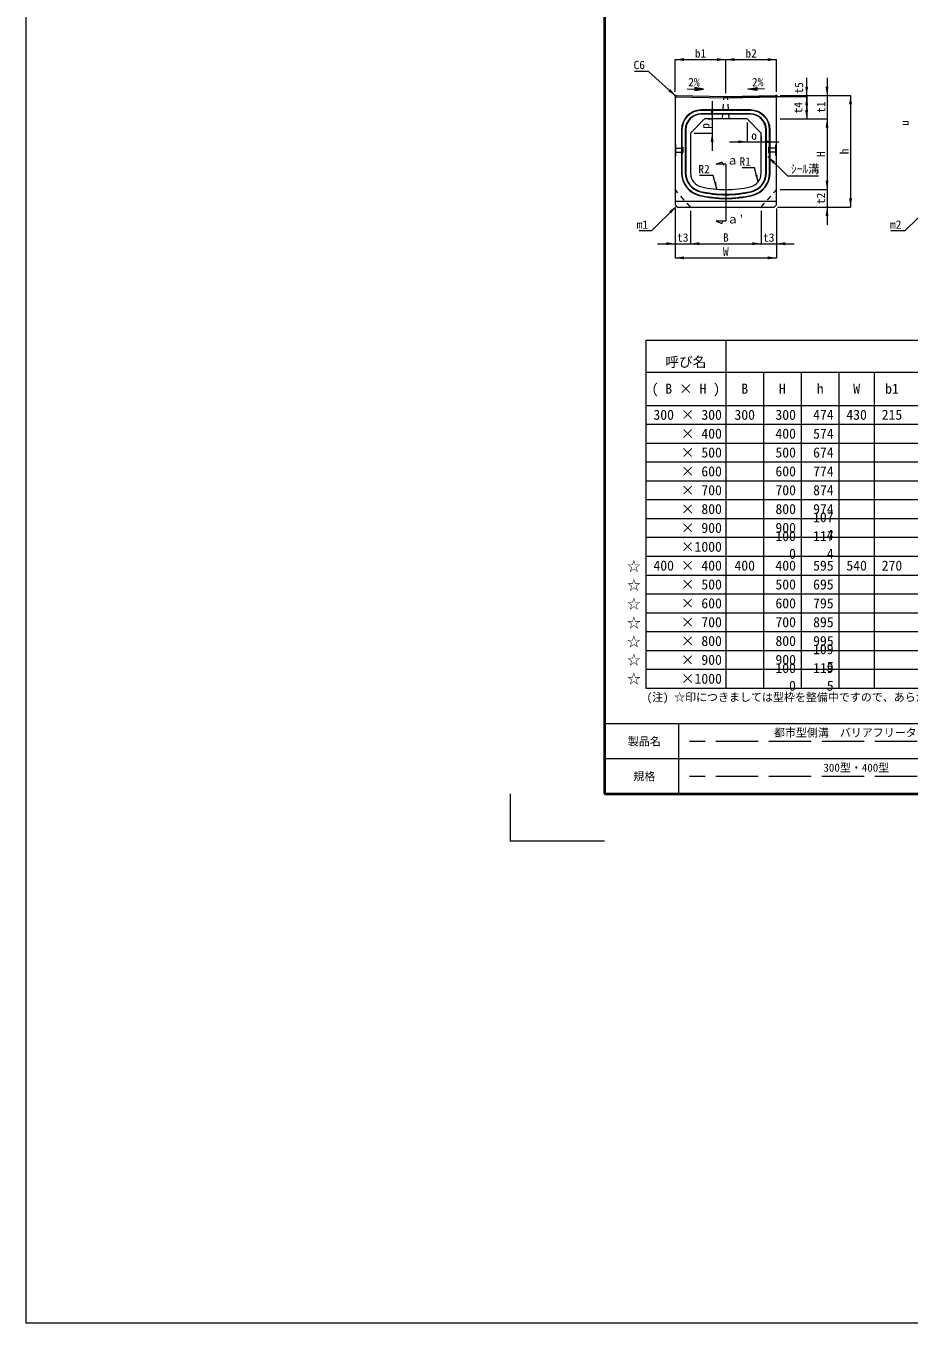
# Model space of a CAD drawing. Units: millimetres, scale not verified. Extents: x 63886 to 97934, y 3628 to 26930.
# Drawn here: x 63886 to 67635, y 15911 to 21416 of the extents above; entities that cross this region are included whole.
import ezdxf
from ezdxf.enums import TextEntityAlignment as Align

# ---------------------------------------------------------------- set-up
doc = ezdxf.new("R2010")
doc.units = ezdxf.units.MM
doc.header["$LTSCALE"] = 30
for name, pattern in [('DASHED', [7.5, 6, -1.5]), ('USER1', [1.35, 0.75, -0.6]), ('USER3', [1.35, 0.75, -0.6])]:
    doc.linetypes.add(name, pattern=pattern)
for name, color, linetype, lineweight in [('0_2', 7, 'Continuous', 13), ('Defpoints_3', 8, 'Continuous', 0), ('インサート', 3, 'USER1', 5), ('図枠', 7, 'Continuous', 13), ('寸法線', 7, 'Continuous', 9), ('寸法表', 7, 'Continuous', 13), ('引出線', 4, 'Continuous', 9), ('排水孔', 30, 'USER3', 13), ('本体', 2, 'Continuous', 5), ('補助線', 8, 'Continuous', 13)]:
    doc.layers.add(name, color=color, linetype=linetype, lineweight=lineweight)
doc.styles.add('ＭＳ ゴシック', font='')
doc.styles.get('ＭＳ ゴシック').set_extended_font_data('MS Gothic')

# ---------------------------------------------------------------- blocks, each defined once
blk = doc.blocks.new('filled_arrow')
at = {"color": 0, "linetype": 'Continuous', "lineweight": -2}
blk.add_solid([(7.5, 1.25), (0, 0), (7.5, -1.25)], dxfattribs=at)

msp = doc.modelspace()

# ---------------------------------------------------------------- hatches: boundary and pattern name
at = {"layer": '引出線'}
for points in [[(66725.77, 21154.62), (66725.52, 21142.12), (66763.15, 21147.62)], [(66988.71, 21154.62), (66988.96, 21142.12), (66951.33, 21147.62)]]:
    msp.add_hatch(color=256, dxfattribs=at).paths.add_polyline_path(points)

# ---------------------------------------------------------------- linework, layer by layer
at = {"layer": '0_2', "color": 1}
msp.add_line((63886.48, 26930.42), (63886.48, 15911.2), dxfattribs=at)
at = {"layer": '0_2', "color": 1, "lineweight": 20}
msp.add_line((97934.45, 15911.2), (63886.48, 15911.2), dxfattribs=at)
at = {"layer": 'Defpoints_3'}
for p, q in [((66517.47, 19946.95), (66857.47, 19946.95)), ((66857.47, 19725.87), (67017.47, 19725.87)), ((67337.47, 19725.87), (69587.47, 19725.87)), ((66857.47, 19645.87), (67017.47, 19645.87)), ((67337.47, 19645.87), (69587.47, 19645.87)), ((66857.47, 19565.87), (67017.47, 19565.87)), ((67337.47, 19565.87), (69587.47, 19565.87)), ((66857.47, 19485.87), (67017.47, 19485.87)), ((67337.47, 19485.87), (69587.47, 19485.87)), ((66857.47, 19405.87), (67017.47, 19405.87)), ((67337.47, 19405.87), (69587.47, 19405.87)), ((66857.47, 19325.87), (67017.47, 19325.87)), ((67337.47, 19325.87), (69587.47, 19325.87)), ((66857.47, 19245.87), (67017.47, 19245.87)), ((67337.47, 19245.87), (69587.47, 19245.87)), ((66857.47, 19085.87), (67017.47, 19085.87)), ((67337.47, 19085.87), (69587.47, 19085.87)), ((66857.47, 19005.87), (67017.47, 19005.87)), ((67337.47, 19005.87), (69587.47, 19005.87)), ((66857.47, 18925.87), (67017.47, 18925.87)), ((67337.47, 18925.87), (69587.47, 18925.87)), ((66857.47, 18845.87), (67017.47, 18845.87)), ((67337.47, 18845.87), (69587.47, 18845.87)), ((66857.47, 18765.87), (67017.47, 18765.87)), ((67337.47, 18765.87), (69587.47, 18765.87)), ((66857.47, 18685.87), (67017.47, 18685.87)), ((67337.47, 18685.87), (69587.47, 18685.87))]:
    msp.add_line(p, q, dxfattribs=at)
at = {"layer": 'Defpoints_3', "color": 7, "lineweight": 13}
for p in [(65942.47, 18156.97), (66342.47, 17956.97)]:
    msp.add_line(p, (65942.47, 17956.97), dxfattribs=at)
at = {"layer": 'インサート'}
for p, q in [((66645.44, 20896.91), (66672.44, 20896.91)), ((66645.44, 20879.91), (66672.44, 20879.91)), ((66672.44, 20900.91), (66672.44, 20875.91)), ((66672.44, 20900.91), (66675.44, 20900.91)), ((66672.44, 20875.91), (66675.44, 20875.91)), ((66675.44, 20900.91), (66675.44, 20875.91)), ((67039.04, 20900.91), (67039.04, 20875.91)), ((67042.04, 20900.91), (67039.04, 20900.91)), ((67042.04, 20875.91), (67039.04, 20875.91)), ((67042.04, 20900.91), (67042.04, 20875.91)), ((67069.04, 20896.91), (67042.04, 20896.91)), ((67069.04, 20879.91), (67042.04, 20879.91))]:
    msp.add_line(p, q, dxfattribs=at)
at = {"layer": '図枠', "lineweight": 40}
for p, q in [((66342.47, 23696.97), (66342.47, 18156.97)), ((66342.47, 18156.97), (69942.47, 18156.97))]:
    msp.add_line(p, q, dxfattribs=at)
at = {"layer": '図枠'}
for p, q in [((69942.47, 18453.97), (66342.47, 18453.97)), ((66657.47, 18156.97), (66657.47, 18453.97)), ((69042.47, 18305.47), (66342.47, 18305.47))]:
    msp.add_line(p, q, dxfattribs=at)
at = {"layer": '図枠', "linetype": 'DASHED', "lineweight": 9}
for p, q in [((68119.97, 18379.72), (66702.47, 18379.72)), ((68119.97, 18231.22), (66702.47, 18231.22))]:
    msp.add_line(p, q, dxfattribs=at)
at = {"layer": '寸法線'}
for p, q in [((66642.24, 21273.24), (66857.24, 21273.24)), ((66642.24, 21135.71), (66642.24, 21273.24)), ((66857.24, 21131.41), (66857.24, 21273.24)), ((66857.24, 21273.24), (67072.24, 21273.24)), ((66857.24, 21131.41), (66857.24, 21273.24)), ((67072.24, 21135.71), (67072.24, 21273.24)), ((67200.51, 21041.41), (67200.51, 21195.71)), ((67286.82, 21195.71), (67286.82, 20946.41)), ((66799.07, 21096.41), (66799.07, 20886.41)), ((66872.24, 21116.41), (67200.51, 21116.41)), ((67085.51, 21116.41), (67200.51, 21116.41)), ((67087.24, 21120.71), (67286.82, 21120.71)), ((67087.24, 21120.71), (67386.63, 21120.71)), ((67087.24, 21120.71), (67200.51, 21120.71)), ((67200.51, 21116.41), (67200.51, 21021.41)), ((67386.63, 21120.71), (67386.63, 20646.41)), ((66782.24, 21021.41), (66799.07, 21021.41)), ((66947.24, 21006.41), (66947.24, 20924.44)), ((67087.24, 21021.41), (67200.51, 21021.41)), ((67087.24, 21021.41), (67286.82, 21021.41)), ((67127.24, 21021.41), (67286.82, 21021.41)), ((67286.82, 21021.41), (67286.82, 20721.41)), ((66722.24, 20961.41), (66799.07, 20961.41)), ((66872.24, 20924.44), (67082.24, 20924.44)), ((67007.24, 20946.41), (67007.24, 20924.44)), ((67286.82, 20796.41), (67286.82, 20571.41)), ((67087.24, 20721.41), (67286.82, 20721.41)), ((67087.24, 20721.41), (67286.82, 20721.41)), ((67077.24, 20646.41), (67386.63, 20646.41)), ((67117.24, 20646.41), (67286.82, 20646.41)), ((66642.24, 20641.41), (66642.24, 20491.81)), ((66642.24, 20641.41), (66642.24, 20431.79)), ((66707.24, 20631.41), (66707.24, 20491.81)), ((66707.24, 20631.41), (66707.24, 20491.81)), ((67007.24, 20631.41), (67007.24, 20491.81)), ((67007.24, 20631.41), (67007.24, 20491.81)), ((67072.24, 20641.41), (67072.24, 20491.81)), ((67072.24, 20641.41), (67072.24, 20431.79)), ((66567.24, 20491.81), (66782.24, 20491.81)), ((66707.24, 20491.81), (67007.24, 20491.81)), ((66932.24, 20491.81), (67147.24, 20491.81)), ((66642.24, 20431.79), (67072.24, 20431.79))]:
    msp.add_line(p, q, dxfattribs=at)
at = {"layer": '寸法表'}
for p, q in [((66517.47, 20081.95), (69767.47, 20081.95)), ((66517.47, 20081.95), (66517.47, 18605.87)), ((66857.47, 20081.95), (66857.47, 18605.87)), ((66857.47, 19946.95), (69587.47, 19946.95)), ((67017.47, 19946.95), (67017.47, 18605.87)), ((67177.47, 19946.95), (67177.47, 18605.87)), ((67337.47, 19946.95), (67337.47, 18605.87)), ((67487.47, 19946.95), (67487.47, 18605.87)), ((66517.47, 19805.87), (69767.47, 19805.87)), ((66517.47, 19725.87), (66857.47, 19725.87)), ((67017.47, 19725.87), (67337.47, 19725.87)), ((66517.47, 19645.87), (66857.47, 19645.87)), ((67017.47, 19645.87), (67337.47, 19645.87)), ((66517.47, 19565.87), (66857.47, 19565.87)), ((67017.47, 19565.87), (67337.47, 19565.87)), ((66517.47, 19485.87), (66857.47, 19485.87)), ((67017.47, 19485.87), (67337.47, 19485.87)), ((66517.47, 19405.87), (66857.47, 19405.87)), ((67017.47, 19405.87), (67337.47, 19405.87)), ((66517.47, 19325.87), (66857.47, 19325.87)), ((67017.47, 19325.87), (67337.47, 19325.87)), ((66517.47, 19245.87), (66857.47, 19245.87)), ((67017.47, 19245.87), (67337.47, 19245.87)), ((66517.47, 19165.87), (69767.47, 19165.87)), ((66517.47, 19085.87), (66857.47, 19085.87)), ((67017.47, 19085.87), (67337.47, 19085.87)), ((66517.47, 19005.87), (66857.47, 19005.87)), ((67017.47, 19005.87), (67337.47, 19005.87)), ((66517.47, 18925.87), (66857.47, 18925.87)), ((67017.47, 18925.87), (67337.47, 18925.87)), ((66517.47, 18845.87), (66857.47, 18845.87)), ((67017.47, 18845.87), (67337.47, 18845.87)), ((66517.47, 18765.87), (66857.47, 18765.87)), ((67017.47, 18765.87), (67337.47, 18765.87)), ((66517.47, 18685.87), (66857.47, 18685.87)), ((67017.47, 18685.87), (67337.47, 18685.87)), ((66517.47, 18605.87), (69767.47, 18605.87))]:
    msp.add_line(p, q, dxfattribs=at)
at = {"layer": '引出線'}
for p, q in [((66693.34, 21149.01), (66763.15, 21147.62)), ((67021.14, 21149.01), (66951.33, 21147.62)), ((66815.6, 20829.94), (66840.35, 20839.14)), ((66857.24, 20829.94), (66815.6, 20829.94)), ((66840.35, 20839.14), (66847.51, 20824.82)), ((66857.24, 20829.94), (66857.24, 20587.25)), ((66840.35, 20578.05), (66847.51, 20592.37)), ((66857.24, 20587.25), (66815.6, 20587.25)), ((66815.6, 20587.25), (66840.35, 20578.05))]:
    msp.add_line(p, q, dxfattribs=at)
for points in [[(66645.24, 21118.46), (66529, 21223.31), (66469.83, 21223.31)], [(66994.31, 20754.72), (66978.57, 20813.47), (66926.64, 20813.47)], [(67036, 20862.04), (67118.68, 20779.35), (67251.13, 20779.35)], [(66819.66, 20722.98), (66804.06, 20781.19), (66745.28, 20781.19)], [(66647.24, 20651.41), (66542.36, 20546.02), (66488.91, 20546.02)], [(67731.52, 20658.91), (67617.79, 20546.02), (67557.49, 20546.02)]]:
    msp.add_lwpolyline(points, dxfattribs=at)
at = {"layer": '引出線', "lineweight": 13}
for points in [[(66725.77, 21154.62), (66725.52, 21142.12), (66763.15, 21147.62)], [(66988.71, 21154.62), (66988.96, 21142.12), (66951.33, 21147.62)]]:
    msp.add_lwpolyline(points, close=True, dxfattribs=at)
at = {"layer": '排水孔', "linetype": 'USER1', "lineweight": 9}
for p, q in [((66842.51, 21021.41), (66849.74, 21113.56)), ((66846.93, 21116.62), (66849.74, 21113.56)), ((66849.74, 21113.56), (66864.74, 21113.56)), ((66867.56, 21116.62), (66864.74, 21113.56)), ((66871.97, 21021.41), (66864.74, 21113.56))]:
    msp.add_line(p, q, dxfattribs=at)
at = {"layer": '本体', "lineweight": 20}
for p, q in [((66648.24, 21120.59), (66642.24, 21114.71)), ((66642.24, 21114.71), (66642.24, 20656.41)), ((66648.24, 21120.59), (66857.24, 21116.41)), ((66857.24, 21116.41), (67066.24, 21120.59)), ((67066.24, 21120.59), (67072.24, 21114.71)), ((67072.24, 20656.41), (67072.24, 21114.71)), ((66707.24, 20961.41), (66767.24, 21021.41)), ((66947.24, 21021.41), (66767.24, 21021.41)), ((66947.24, 21021.41), (67007.24, 20961.41)), ((66707.24, 20961.41), (66707.24, 20791.93)), ((67007.24, 20791.93), (67007.24, 20961.41)), ((66642.24, 20656.41), (66652.24, 20646.41)), ((66652.24, 20646.41), (67062.24, 20646.41)), ((67062.24, 20646.41), (67072.24, 20656.41))]:
    msp.add_line(p, q, dxfattribs=at)
at = {"layer": '本体', "color": 7}
for p, q in [((66642.24, 21114.71), (66857.24, 21110.41)), ((66857.24, 21110.41), (67072.24, 21114.71))]:
    msp.add_line(p, q, dxfattribs=at)
at = {"layer": '本体', "color": 4}
for p, q in [((66961.24, 21059.41), (66753.24, 21059.41)), ((66961.24, 21057.4), (66753.24, 21057.4)), ((66961.24, 21043.41), (66753.24, 21043.41)), ((66961.24, 21041.4), (66753.24, 21041.4)), ((66669.24, 20975.41), (66669.24, 20791.94)), ((66671.24, 20975.41), (66671.24, 20791.94)), ((66685.24, 20975.41), (66685.24, 20791.94)), ((66687.24, 20975.41), (66687.24, 20791.94)), ((67027.24, 20791.94), (67027.24, 20975.41)), ((67029.24, 20791.94), (67029.24, 20975.41)), ((67043.24, 20791.94), (67043.24, 20975.41)), ((67045.24, 20791.94), (67045.24, 20975.41)), ((66642.24, 20912.91), (66645.44, 20910.91)), ((66642.24, 20863.91), (66645.44, 20865.91)), ((66645.44, 20865.91), (66645.44, 20910.91)), ((67072.24, 20912.91), (67069.04, 20910.91)), ((67069.04, 20865.91), (67069.04, 20910.91)), ((67072.24, 20863.91), (67069.04, 20865.91))]:
    msp.add_line(p, q, dxfattribs=at)
at = {"layer": '本体', "color": 7, "linetype": 'USER1', "lineweight": 9}
for p, q in [((66707.24, 20646.41), (66642.24, 20721.41)), ((67007.24, 20646.41), (67072.24, 20721.41))]:
    msp.add_line(p, q, dxfattribs=at)
at = {"layer": '本体'}
msp.add_line((67072.24, 20671.41), (66642.24, 20671.41), dxfattribs=at)
at = {"layer": '本体', "color": 4}
for centre, radius, start, end in [((66753.24, 20975.41), 84, 90, 180), ((66753.24, 20975.41), 82, 90, 180), ((66753.24, 20975.41), 68, 90, 180), ((66753.24, 20975.41), 66, 90, 180), ((66961.24, 20975.41), 84, 0, 90), ((66961.24, 20975.41), 82, 0, 90), ((66961.24, 20975.41), 68, 0, 90), ((66961.24, 20975.41), 66, 0, 90), ((66767.24, 20791.94), 98, 180, 256.65773), ((66767.24, 20791.94), 96, 180, 256.65774), ((66767.24, 20791.94), 82, 180, 256.65771), ((66767.24, 20791.94), 80, 180, 256.65771), ((66947.24, 20791.94), 80, 283.34228, 0), ((66947.24, 20791.94), 82, 283.34225, 0), ((66947.24, 20791.94), 96, 283.34225, 0), ((66947.24, 20791.94), 98, 283.34222, 0), ((66857.24, 21171.41), 486, 256.65776, 283.34223), ((66857.24, 21171.41), 472, 256.65776, 283.34223), ((66857.24, 21171.41), 470, 256.65776, 283.34223), ((66857.24, 21171.41), 488, 256.65776, 283.34223)]:
    msp.add_arc(centre, radius, start, end, dxfattribs=at)
at = {"layer": '本体', "lineweight": 20}
for centre, radius, start, end in [((66767.24, 20791.93), 60, 180, 256.65785), ((66947.24, 20791.93), 60, 283.34237, 0), ((66857.24, 21171.41), 450, 256.65777, 283.34225)]:
    msp.add_arc(centre, radius, start, end, dxfattribs=at)
at = {"layer": '補助線', "lineweight": 9}
for centre in [(66642.24, 21120.71), (67072.24, 21120.71)]:
    msp.add_circle(centre, 2, dxfattribs=at)

# ---------------------------------------------------------------- block references
at = {"layer": '寸法線', "xscale": 5, "yscale": 5}
for p in [(66642.24, 21273.24), (66857.24, 21273.24), (67007.24, 20924.44), (66707.24, 20491.81), (66707.24, 20491.81), (67072.24, 20491.81), (66642.24, 20431.79)]:
    msp.add_blockref('filled_arrow', p, dxfattribs=at)
for p, rotation in [((66857.24, 21273.24), 180), ((67072.24, 21273.24), 180), ((67200.51, 21120.71), 90), ((67286.82, 21120.71), 90), ((67200.51, 21116.41), 270), ((67200.51, 21116.41), 270), ((67386.63, 21120.71), 270), ((66799.07, 21021.41), 90), ((67200.51, 21021.41), 90), ((67286.82, 21021.41), 270), ((67286.82, 21021.41), 270), ((66799.07, 20961.41), 270), ((66947.24, 20924.44), 180), ((67286.82, 20721.41), 90), ((67286.82, 20721.41), 90), ((67286.82, 20646.41), 270), ((67386.63, 20646.41), 90), ((66642.24, 20491.81), 180), ((67007.24, 20491.81), 180), ((67007.24, 20491.81), 180), ((67072.24, 20431.79), 180)]:
    msp.add_blockref('filled_arrow', p, dxfattribs=dict(at, rotation=rotation))
at = {"layer": '引出線'}
for p, xscale, yscale, rotation in [((66645.24, 21118.46), 5, 5, 138), ((67036, 20862.04), 5, 5, 315), ((66819.66, 20722.98), 4, 4, 105), ((66994.31, 20754.72), 4, 4, 105), ((66647.24, 20651.41), 5, 5, 225.1)]:
    msp.add_blockref('filled_arrow', p, dxfattribs=dict(at, xscale=xscale, yscale=yscale, rotation=rotation))

# ---------------------------------------------------------------- texts
at = {"layer": '図枠', "style": 'ＭＳ ゴシック'}
for s, p in [('製品名', (66511.22, 18379.72)), ('都市型側溝  バリアフリータイプ', (67411.22, 18416.84)), ('300型・400型', (67411.22, 18268.34)), ('規格', (66511.22, 18231.22))]:
    msp.add_text(s, height=34.18, dxfattribs=at).set_placement(p, align=Align.MIDDLE_CENTER)
at = {"layer": '寸法線', "style": 'ＭＳ ゴシック'}
for s, p in [('b1', (66749.74, 21299.49)), ('b2', (66964.74, 21299.49)), ('o', (66977.24, 20950.69)), ('t3', (66674.74, 20518.06)), ('B', (66857.24, 20518.06)), ('t3', (67039.74, 20518.06)), ('W', (66857.24, 20458.04))]:
    msp.add_text(s, height=35.6, dxfattribs=at).set_placement(p, align=Align.MIDDLE_CENTER)
for s, p in [('t5', (67167.46, 21153.09)), ('t4', (67164.31, 21068.91)), ('t1', (67261.72, 21071.06)), ('p', (66769.68, 20991.41)), ('u', (67615.86, 21004.56)), ('H', (67260.57, 20871.41)), ('h', (67360.38, 20883.56)), ('t2', (67260.57, 20683.91))]:
    msp.add_text(s, height=35.6, rotation=90, dxfattribs=at).set_placement(p, align=Align.MIDDLE_CENTER)
at = {"layer": '寸法表', "style": 'ＭＳ ゴシック'}
msp.add_text('呼び名', height=42.72, dxfattribs=at).set_placement((66687.47, 20011.47), align=Align.TOP_CENTER)
for s, p in [('( B × H )', (66687.47, 19876.41)), ('B', (66937.47, 19876.41)), ('H', (67097.47, 19876.41)), ('h', (67257.47, 19876.41)), ('W', (67412.47, 19876.41)), ('b1', (67562.47, 19876.41)), ('300', (66937.47, 19765.87)), ('430', (67412.47, 19765.87)), ('215', (67562.47, 19765.87)), ('☆', (66466.89, 19123.3)), ('400', (66937.47, 19125.87)), ('540', (67412.47, 19125.87)), ('270', (67562.47, 19125.87)), ('☆', (66466.89, 19043.3)), ('☆', (66466.89, 18963.3)), ('☆', (66466.89, 18883.3)), ('☆', (66466.89, 18803.3)), ('☆', (66466.89, 18725.87)), ('☆', (66466.89, 18645.87))]:
    msp.add_text(s, height=42.72, dxfattribs=at).set_placement(p, align=Align.MIDDLE_CENTER)
for s, p in [('300 × 300', (66840.6, 19765.87)), ('300', (67154.97, 19765.87)), ('474', (67314.97, 19765.87)), (' × 400', (66840.6, 19685.87)), ('400', (67154.97, 19685.87)), ('574', (67314.97, 19685.87)), ('× 500', (66840.6, 19605.87)), ('500', (67154.97, 19605.87)), ('674', (67314.97, 19605.87)), ('× 600', (66840.6, 19525.87)), ('600', (67154.97, 19525.87)), ('774', (67314.97, 19525.87)), ('× 700', (66840.6, 19445.87)), ('700', (67154.97, 19445.87)), ('874', (67314.97, 19445.87)), ('× 800', (66840.6, 19365.87)), ('800', (67154.97, 19365.87)), ('974', (67314.97, 19365.87)), ('× 900', (66840.6, 19285.87)), ('900', (67154.97, 19285.87)), ('×1000', (66840.6, 19205.87)), ('400 × 400', (66840.6, 19125.87)), ('400', (67154.97, 19125.87)), ('595', (67314.97, 19125.87)), ('× 500', (66840.6, 19045.87)), ('500', (67154.97, 19045.87)), ('695', (67314.97, 19045.87)), ('× 600', (66840.6, 18965.87)), ('600', (67154.97, 18965.87)), ('795', (67314.97, 18965.87)), ('× 700', (66840.6, 18885.87)), ('700', (67154.97, 18885.87)), ('895', (67314.97, 18885.87)), ('× 800', (66840.6, 18805.87)), ('800', (67154.97, 18805.87)), ('995', (67314.97, 18805.87)), ('× 900', (66840.6, 18725.87)), ('900', (67154.97, 18725.87)), ('×1000', (66840.6, 18645.87))]:
    msp.add_text(s, height=42.72, dxfattribs=at).set_placement(p, align=Align.MIDDLE_RIGHT)
for s, p in [('107', (67227.56, 19352.51)), ('100', (67067.56, 19272.51)), ('117', (67227.56, 19272.51)), ('4', (67285.84, 19277.51)), ('0', (67125.84, 19197.51)), ('4', (67285.84, 19197.51)), ('109', (67227.56, 18792.51)), ('100', (67067.56, 18712.51)), ('119', (67227.56, 18712.51)), ('5', (67285.84, 18717.51)), ('0', (67125.84, 18637.51)), ('5', (67285.84, 18637.51))]:
    msp.add_text(s, height=42.72, dxfattribs=at).set_placement(p, align=Align.TOP_LEFT)
msp.add_text('(注) ☆印につきましては型枠を整備中ですので、あらかじめ担当営業にお問い合わせください。', height=34.18, dxfattribs=at).set_placement((66521.27, 18539.74), align=Align.BOTTOM_LEFT)
at = {"layer": '引出線', "style": 'ＭＳ ゴシック'}
for s, p in [('C6', (66514, 21268.31)), ('R2', (66789.06, 20826.19)), ('R1', (66963.57, 20858.47)), ('m1', (66527.36, 20591.02)), ('m2', (67602.79, 20591.02))]:
    msp.add_text(s, height=35.6, dxfattribs=at).set_placement(p, align=Align.TOP_RIGHT)
for rotation, p in [(359, (66722.02, 21177.51)), (1, (66992.46, 21177.51))]:
    msp.add_text('2%', height=36.08, rotation=rotation, dxfattribs=at).set_placement(p, align=Align.MIDDLE_CENTER)
for s, p in [('ａ', (66861.13, 20816.94)), ("ａ'", (66862.56, 20567.07))]:
    msp.add_text(s, height=35.6, dxfattribs=at).set_placement(p, align=Align.BOTTOM_LEFT)
msp.add_text('ｼｰﾙ溝', height=35.6, dxfattribs=at).set_placement((67133.68, 20826.45), align=Align.TOP_LEFT)

doc.saveas('drawing.dxf')
